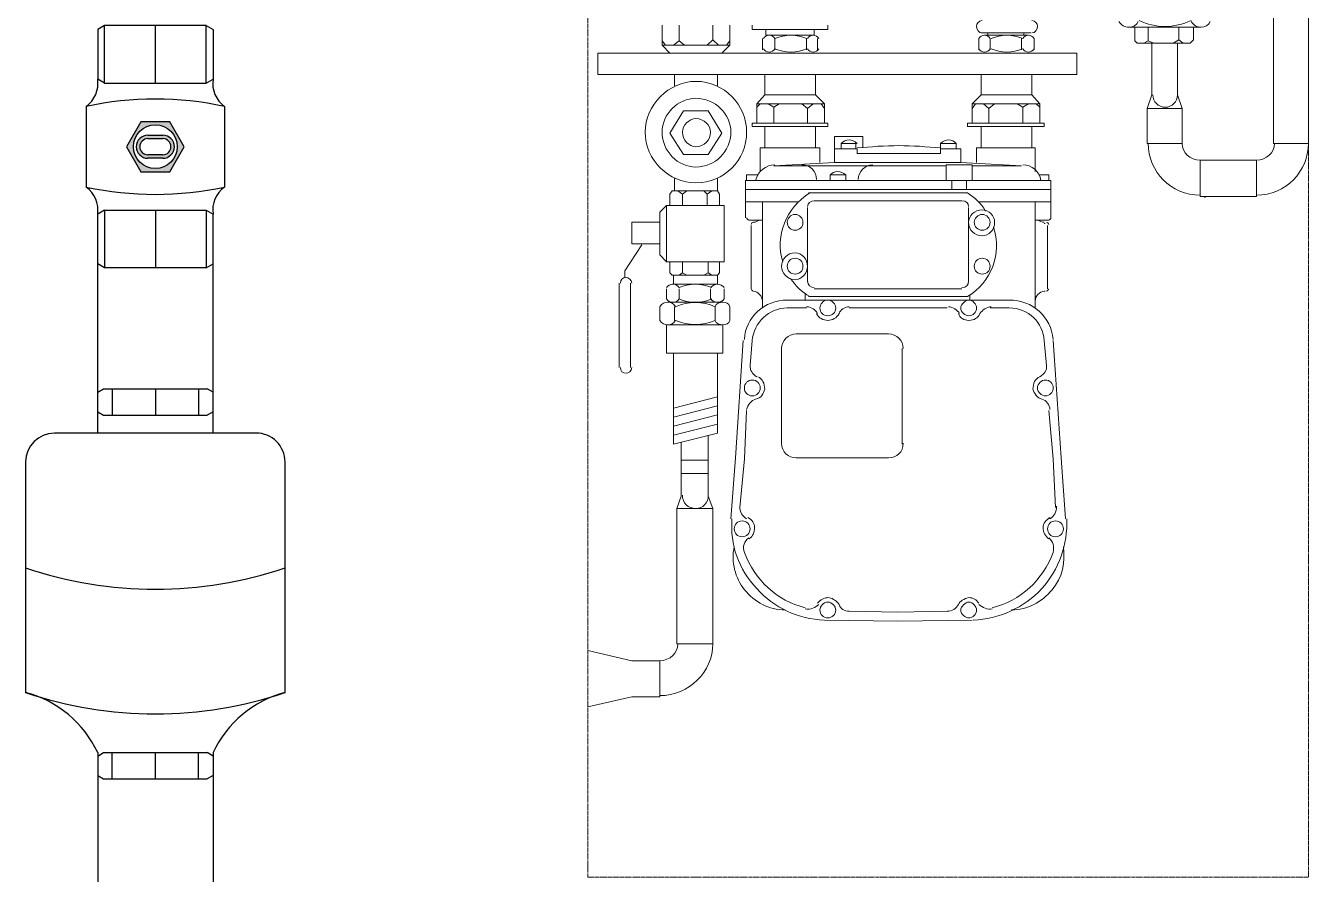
# Model space of a CAD drawing. Header units: millimetres. Extents: x -9013 to 516, y -36629 to 6082.
# Drawn here: x -4092.8 to -3647.8, y -36193.4 to -35897.9 of the extents above; entities that cross this region are included whole.
import ezdxf

# ---------------------------------------------------------------- set-up
doc = ezdxf.new("R2010")
doc.units = ezdxf.units.MM
doc.header["$LTSCALE"] = 0.05
doc.linetypes.add('CENTER', pattern=[50.8, 31.75, -6.35, 6.35, -6.35])
doc.linetypes.add('CENTER2', pattern=[28.575, 19.05, -3.175, 3.175, -3.175])
doc.layers.get('0').update_dxf_attribs({"lineweight": 18})
for name, color, linetype in [('1', 7, 'Continuous'), ('HVAL___2CO', 7, 'Continuous'), ('HWAT__3CO', 1, 'Continuous')]:
    doc.layers.add(name, color=color, linetype=linetype)
doc.layers.add('G-Anno-Std-Cntr', color=1, linetype='CENTER2', lineweight=18)

# ---------------------------------------------------------------- blocks, each defined once
blk = doc.blocks.new('gas meter 1')
at = {"layer": '1', "color": 42, "lineweight": 9}
for points in [[(-6242.32, 3115), (-6242.32, 3001.6)], [(-6230.2, 3115), (-6230.2, 3001.6)], [(-6284.55, 3018.42), (-6286.11, 3013.72), (-6273.99, 3013.72), (-6275.56, 3018.42)], [(-6286.11, 3013.72), (-6286.11, 3001.6)], [(-6273.99, 3013.72), (-6273.99, 3001.6)], [(-6267.74, 2995.74), (-6248.19, 2995.74)], [(-6267.74, 2983.22), (-6248.19, 2983.22)], [(-6447.75, 2879.22), (-6449.31, 2874.92)], [(-6438.36, 2879.22), (-6436.8, 2874.92)], [(-6449.31, 2827.99), (-6449.31, 2874.92), (-6436.8, 2874.92)], [(-6436.8, 2827.99), (-6436.8, 2874.92)], [(-6480.2, 2825.65), (-6464.95, 2822.13)], [(-6464.95, 2822.13), (-6455.17, 2822.13)], [(-6480.2, 2806.1), (-6464.95, 2809.62)], [(-6464.95, 2809.62), (-6455.17, 2809.62)]]:
    blk.add_lwpolyline(points, dxfattribs=at)
at = {"layer": '1', "color": 0, "lineweight": 5}
for points in [[(-6454.39, 3037.18), (-6454.39, 3042.66)], [(-6448.53, 3037.18), (-6448.53, 3042.66)], [(-6436.8, 3037.58), (-6436.8, 3042.66)], [(-6430.93, 3037.18), (-6430.93, 3042.66)], [(-6423.11, 3041.09), (-6423.11, 3042.66)], [(-6396.91, 3041.09), (-6423.11, 3041.09)], [(-6418.42, 3041.09), (-6418.42, 3039.14)], [(-6401.61, 3041.09), (-6401.61, 3039.14)], [(-6396.91, 3042.66), (-6396.91, 3041.09)], [(-6326.53, 3039.92), (-6343.74, 3039.92)], [(-6328.88, 3039.92), (-6341.39, 3039.92)], [(-6341.39, 3039.92), (-6341.39, 3039.14)], [(-6328.88, 3039.92), (-6328.88, 3039.14)], [(-6267.74, 3041.88), (-6292.76, 3041.88)], [(-6268.52, 3041.88), (-6291.98, 3041.88)], [(-6270.08, 3041.88), (-6290.41, 3041.88)], [(-6290.41, 3037.18), (-6290.41, 3041.88)], [(-6286.9, 3041.88), (-6273.99, 3041.88)], [(-6285.72, 3037.18), (-6285.72, 3041.88)], [(-6275.17, 3037.58), (-6275.17, 3041.88)], [(-6270.08, 3037.58), (-6270.08, 3041.88)], [(-6453.22, 3035.62), (-6454.39, 3037.18)], [(-6454.39, 3037.18), (-6454.39, 3035.62)], [(-6453.22, 3035.62), (-6454.39, 3035.62), (-6451.66, 3032.88)], [(-6432.1, 3035.62), (-6453.22, 3035.62)], [(-6450.48, 3035.62), (-6448.53, 3037.18)], [(-6448.53, 3037.18), (-6446.57, 3035.62)], [(-6436.8, 3037.58), (-6438.75, 3035.62)], [(-6434.84, 3035.62), (-6436.8, 3037.58)], [(-6433.67, 3032.88), (-6430.93, 3035.62), (-6432.1, 3035.62)], [(-6430.93, 3035.62), (-6430.93, 3037.18), (-6432.1, 3035.62)], [(-6419.59, 3037.97), (-6419.59, 3034.06)], [(-6418.42, 3039.14), (-6401.61, 3039.14), (-6418.42, 3039.14), (-6401.61, 3039.14)], [(-6402.78, 3039.14), (-6416.86, 3039.14)], [(-6415.29, 3037.97), (-6415.29, 3034.06)], [(-6414.9, 3039.14), (-6405.52, 3039.14)], [(-6404.34, 3037.97), (-6404.34, 3034.06)], [(-6400.43, 3037.97), (-6400.43, 3034.06)], [(-6344.52, 3037.97), (-6344.52, 3034.06)], [(-6327.31, 3039.14), (-6342.56, 3039.14)], [(-6340.61, 3037.97), (-6340.61, 3034.06)], [(-6329.66, 3037.97), (-6329.66, 3034.06)], [(-6325.36, 3037.97), (-6325.36, 3034.06)], [(-6271.25, 3036.4), (-6289.63, 3036.4), (-6290.41, 3037.18)], [(-6287.29, 3036.4), (-6285.72, 3037.18)], [(-6285.72, 3037.18), (-6283.77, 3036.4)], [(-6284.55, 3018.42), (-6284.55, 3036.4)], [(-6275.17, 3037.58), (-6277.12, 3036.4)], [(-6275.56, 3018.42), (-6275.56, 3036.4)], [(-6273.6, 3036.4), (-6275.17, 3037.58)], [(-6270.08, 3037.58), (-6271.25, 3036.4)], [(-6476.68, 3032.88), (-6476.68, 3025.45), (-6310.5, 3025.45)], [(-6476.68, 3032.88), (-6310.5, 3032.88)], [(-6310.5, 3032.88), (-6310.5, 3025.45)], [(-6450.09, 3021.54), (-6450.09, 3025.45)], [(-6435.23, 3021.54), (-6435.23, 3025.45)], [(-6401.21, 3025.45), (-6418.81, 3025.45)], [(-6418.81, 3018.42), (-6418.81, 3025.45)], [(-6401.21, 3018.42), (-6401.21, 3025.45)], [(-6343.74, 3025.45), (-6326.14, 3025.45)], [(-6343.74, 3018.42), (-6343.74, 3025.45)], [(-6326.14, 3018.42), (-6326.14, 3025.45)], [(-6399.26, 3015.29), (-6420.37, 3015.29), (-6421.55, 3015.29), (-6418.81, 3018.42)], [(-6401.21, 3018.42), (-6418.81, 3018.42)], [(-6399.26, 3015.29), (-6398.09, 3015.29), (-6401.21, 3018.42)], [(-6343.74, 3018.42), (-6346.86, 3015.29), (-6345.69, 3015.29)], [(-6343.74, 3018.42), (-6326.14, 3018.42)], [(-6326.14, 3018.42), (-6323.4, 3015.29), (-6324.58, 3015.29)], [(-6446.96, 2997.69), (-6451.66, 3005.12), (-6446.96, 3012.94), (-6438.36, 3012.94), (-6433.67, 3005.12), (-6438.36, 2997.69), (-6446.96, 2997.69)], [(-6421.55, 3013.72), (-6421.55, 3015.29)], [(-6420.37, 3015.29), (-6421.55, 3014.11)], [(-6421.55, 3014.11), (-6421.55, 3008.64)], [(-6417.64, 3015.29), (-6415.68, 3014.11), (-6413.73, 3015.29)], [(-6415.68, 3014.11), (-6415.68, 3008.64)], [(-6403.95, 3013.72), (-6405.91, 3015.29)], [(-6402, 3015.29), (-6403.95, 3013.72)], [(-6403.95, 3013.72), (-6403.95, 3008.64)], [(-6398.09, 3013.72), (-6399.26, 3015.29)], [(-6398.09, 3013.72), (-6398.09, 3015.29)], [(-6398.09, 3013.72), (-6398.09, 3008.64)], [(-6346.86, 3015.29), (-6346.86, 3013.72), (-6345.69, 3015.29)], [(-6346.86, 3013.72), (-6346.86, 3008.64)], [(-6345.69, 3015.29), (-6324.58, 3015.29)], [(-6342.95, 3015.29), (-6341, 3013.72)], [(-6341, 3013.72), (-6339.04, 3015.29)], [(-6341, 3013.72), (-6341, 3008.64)], [(-6329.27, 3014.11), (-6331.22, 3015.29)], [(-6327.31, 3015.29), (-6329.27, 3014.11)], [(-6329.27, 3014.11), (-6329.27, 3008.64)], [(-6324.58, 3015.29), (-6323.4, 3014.11)], [(-6323.4, 3013.72), (-6323.4, 3015.29)], [(-6323.4, 3014.11), (-6323.4, 3008.64)], [(-6423.11, 3008.64), (-6396.91, 3008.64)], [(-6423.11, 3007.47), (-6423.11, 3008.64)], [(-6398.09, 3008.64), (-6421.55, 3008.64)], [(-6396.91, 3008.64), (-6396.91, 3007.47)], [(-6321.84, 3008.64), (-6348.43, 3008.64)], [(-6348.43, 3008.64), (-6348.43, 3007.47)], [(-6346.86, 3008.64), (-6323.4, 3008.64)], [(-6321.84, 3007.47), (-6321.84, 3008.64)], [(-6396.91, 3007.47), (-6423.11, 3007.47)], [(-6418.81, 3000.04), (-6418.81, 3007.47)], [(-6401.21, 3000.04), (-6401.21, 3007.47)], [(-6394.57, 3003.95), (-6384.79, 3003.95), (-6384.79, 3000.04)], [(-6394.57, 3003.95), (-6394.57, 2996.52)], [(-6348.43, 3007.47), (-6321.84, 3007.47)], [(-6343.74, 3000.04), (-6343.74, 3007.47)], [(-6326.14, 3000.04), (-6326.14, 3007.47)], [(-6420.37, 2991.83), (-6420.37, 3000.04)], [(-6399.65, 3000.04), (-6420.37, 3000.04)], [(-6399.65, 2994.96), (-6399.65, 3000.04)], [(-6357.81, 2999.65), (-6357.81, 2998.08), (-6386.75, 2998.08), (-6386.75, 2999.65), (-6394.57, 2999.65)], [(-6392.22, 3001.6), (-6392.22, 2999.65)], [(-6387.14, 3001.6), (-6389.88, 3001.6), (-6392.22, 3001.6)], [(-6387.14, 2999.65), (-6387.14, 3001.6)], [(-6386.75, 2999.65), (-6386.75, 2998.08)], [(-6357.81, 3001.6), (-6357.81, 2999.65)], [(-6352.34, 3001.6), (-6355.08, 3001.6), (-6357.81, 3001.6)], [(-6357.81, 2999.65), (-6350.77, 2999.65), (-6350.77, 2996.52)], [(-6352.34, 2999.65), (-6352.34, 3001.6)], [(-6345.3, 2994.96), (-6345.3, 3000.04), (-6324.97, 3000.04)], [(-6324.97, 2991.83), (-6324.97, 3000.04)], [(-6286.11, 3001.6), (-6273.99, 3001.6)], [(-6242.32, 3001.6), (-6230.2, 3001.6)], [(-6415.68, 2993.78), (-6394.57, 2994.96), (-6350.77, 2994.96), (-6329.66, 2993.78)], [(-6394.57, 2996.52), (-6394.57, 2994.96)], [(-6386.75, 2998.08), (-6357.81, 2998.08)], [(-6350.77, 2994.96), (-6350.77, 2996.52)], [(-6267.74, 2995.74), (-6267.74, 2983.22)], [(-6248.19, 2983.22), (-6248.19, 2995.74)], [(-6421.94, 2990.65), (-6425.07, 2990.65)], [(-6425.07, 2990.65), (-6425.07, 2988.7)], [(-6421.16, 2990.65), (-6421.94, 2990.65)], [(-6405.91, 2993.78), (-6415.68, 2993.78)], [(-6405.91, 2993.78), (-6355.86, 2993.78)], [(-6396.13, 2990.65), (-6396.13, 2988.7)], [(-6390.66, 2990.65), (-6393.79, 2990.65), (-6396.13, 2990.65)], [(-6390.66, 2988.7), (-6390.66, 2990.65)], [(-6381.27, 2993.78), (-6363.68, 2993.78)], [(-6346.86, 2988.7), (-6346.86, 2994.17), (-6355.86, 2994.17), (-6355.86, 2988.7)], [(-6346.86, 2993.78), (-6339.04, 2993.78), (-6329.66, 2993.78)], [(-6322.62, 2990.65), (-6323.4, 2990.65)], [(-6320.28, 2990.65), (-6322.62, 2990.65)], [(-6320.28, 2988.7), (-6320.28, 2990.65)], [(-6450.09, 2985.18), (-6450.09, 2989.48)], [(-6435.23, 2985.18), (-6435.23, 2989.48)], [(-6319.49, 2988.7), (-6425.46, 2988.7)], [(-6425.46, 2975.8), (-6425.46, 2988.7)], [(-6424.68, 2988.7), (-6419.59, 2988.7)], [(-6353.9, 2988.7), (-6353.9, 2985.57)], [(-6353.9, 2988.7), (-6348.82, 2988.7)], [(-6348.82, 2988.7), (-6348.82, 2985.57)], [(-6319.49, 2988.7), (-6319.49, 2975.8)], [(-6450.87, 2985.18), (-6451.66, 2984.01)], [(-6451.66, 2984.01), (-6451.66, 2980.1)], [(-6435.23, 2985.18), (-6450.87, 2985.18)], [(-6448.92, 2985.18), (-6447.35, 2984.01), (-6445.79, 2985.18)], [(-6447.35, 2984.01), (-6447.35, 2980.1)], [(-6437.19, 2985.18), (-6438.75, 2984.01), (-6439.92, 2985.18)], [(-6438.75, 2984.01), (-6438.75, 2980.1)], [(-6434.45, 2980.1), (-6434.45, 2984.01), (-6435.23, 2985.18)], [(-6319.49, 2985.57), (-6425.46, 2985.57)], [(-6348.43, 2984.4), (-6403.56, 2984.4)], [(-6350.38, 2981.66), (-6401.61, 2981.66)], [(-6266.17, 2982.83), (-6265.78, 2983.22)], [(-6452.83, 2980.1), (-6455.17, 2977.75)], [(-6455.17, 2962.89), (-6455.17, 2977.75)], [(-6452.83, 2960.55), (-6452.83, 2980.1)], [(-6452.83, 2980.1), (-6432.89, 2980.1)], [(-6434.45, 2980.1), (-6451.66, 2980.1)], [(-6432.89, 2980.1), (-6432.89, 2960.55)], [(-6407.47, 2981.27), (-6425.46, 2981.27)], [(-6419.59, 2981.27), (-6419.59, 2944.51)], [(-6403.95, 2979.31), (-6403.95, 2953.51)], [(-6348.04, 2953.51), (-6348.04, 2979.31)], [(-6319.49, 2981.27), (-6344.52, 2981.27)], [(-6324.97, 2981.27), (-6324.97, 2944.51)], [(-6464.95, 2966.8), (-6464.95, 2974.23)], [(-6455.17, 2974.23), (-6464.95, 2974.23)], [(-6455.17, 2974.23), (-6455.17, 2966.8)], [(-6419.59, 2975.01), (-6424.28, 2975.01)], [(-6423.5, 2973.06), (-6423.5, 2951.16)], [(-6320.28, 2975.01), (-6324.97, 2975.01)], [(-6321.84, 2973.84), (-6321.45, 2973.84)], [(-6320.67, 2973.06), (-6320.67, 2951.16)], [(-6461.43, 2966.41), (-6467.3, 2957.42)], [(-6455.17, 2966.8), (-6464.95, 2966.8)], [(-6452.83, 2960.55), (-6455.17, 2962.89)], [(-6432.89, 2960.55), (-6452.83, 2960.55)], [(-6450.87, 2955.85), (-6451.66, 2956.64), (-6451.66, 2960.55)], [(-6448.53, 2955.85), (-6447.35, 2956.64), (-6447.35, 2960.55)], [(-6437.19, 2955.85), (-6438.36, 2956.64), (-6438.36, 2960.55)], [(-6434.45, 2956.64), (-6434.45, 2960.55)], [(-6467.3, 2955.07), (-6467.3, 2957.42)], [(-6435.23, 2955.85), (-6450.87, 2955.85)], [(-6450.48, 2952.73), (-6450.48, 2955.85)], [(-6447.35, 2956.64), (-6445.79, 2955.85)], [(-6438.36, 2956.64), (-6439.92, 2955.85)], [(-6434.45, 2956.64), (-6435.23, 2955.85)], [(-6435.23, 2952.73), (-6435.23, 2955.85)], [(-6469.25, 2923.79), (-6469.25, 2953.12)], [(-6465.34, 2923.79), (-6465.34, 2953.12)], [(-6452.83, 2947.64), (-6452.83, 2951.16)], [(-6435.23, 2952.73), (-6450.87, 2952.73)], [(-6435.62, 2952.73), (-6450.09, 2952.73)], [(-6448.53, 2947.64), (-6448.53, 2951.16)], [(-6446.96, 2952.73), (-6439.14, 2952.73)], [(-6437.58, 2947.64), (-6437.58, 2951.16)], [(-6432.89, 2947.64), (-6432.89, 2951.16)], [(-6401.61, 2951.16), (-6350.38, 2951.16)], [(-6321.45, 2950.38), (-6321.84, 2950.38)], [(-6433.28, 2946.47), (-6452.44, 2946.47)], [(-6434.06, 2946.47), (-6452.05, 2946.47)], [(-6435.62, 2946.47), (-6450.09, 2946.47)], [(-6448.14, 2946.47), (-6438.36, 2946.47)], [(-6333.96, 2947.25), (-6410.99, 2947.25)], [(-6404.73, 2947.25), (-6404.73, 2948.43), (-6404.73, 2949.21)], [(-6403.56, 2948.43), (-6348.43, 2948.43)], [(-6347.65, 2947.25), (-6347.65, 2948.43), (-6347.65, 2949.21)], [(-6455.17, 2940.21), (-6455.17, 2944.91)], [(-6450.09, 2940.21), (-6450.09, 2944.91)], [(-6436.01, 2940.21), (-6436.01, 2944.91)], [(-6430.93, 2940.21), (-6430.93, 2944.91)], [(-6404.34, 2944.51), (-6410.99, 2944.51)], [(-6355.47, 2944.51), (-6389.48, 2944.51)], [(-6333.96, 2944.51), (-6340.61, 2944.51)], [(-6452.83, 2928.87), (-6452.83, 2938.65)], [(-6452.83, 2938.65), (-6433.28, 2938.65)], [(-6434.06, 2938.65), (-6452.05, 2938.65)], [(-6433.28, 2938.65), (-6433.28, 2928.87)], [(-6426.24, 2933.18), (-6428.98, 2892.51), (-6430.54, 2871.4)], [(-6423.11, 2933.18), (-6423.89, 2924.57)], [(-6375.8, 2935.52), (-6407.86, 2935.52)], [(-6321.06, 2924.57), (-6321.84, 2933.18)], [(-6315.97, 2892.51), (-6318.71, 2933.18)], [(-6433.28, 2928.87), (-6452.83, 2928.87)], [(-6450.48, 2897.2), (-6450.48, 2928.87)], [(-6435.23, 2901.11), (-6435.23, 2928.87)], [(-6412.95, 2930.44), (-6412.95, 2897.2)], [(-6371.11, 2897.2), (-6371.11, 2930.44)], [(-6435.23, 2913.63), (-6450.48, 2909.72)], [(-6435.23, 2910.5), (-6450.48, 2906.59)], [(-6435.23, 2907.37), (-6450.48, 2903.46)], [(-6425.07, 2908.93), (-6425.85, 2892.12), (-6427.41, 2875.31)], [(-6317.93, 2875.31), (-6318.71, 2892.12), (-6320.28, 2908.93)], [(-6435.23, 2904.24), (-6450.48, 2900.33)], [(-6435.23, 2901.11), (-6450.48, 2897.2)], [(-6447.75, 2879.22), (-6447.75, 2897.98)], [(-6438.36, 2879.22), (-6438.36, 2900.33)], [(-6407.86, 2892.51), (-6375.8, 2892.51)], [(-6314.41, 2871.4), (-6315.97, 2892.51)], [(-6447.75, 2891.73), (-6438.36, 2891.73)], [(-6447.75, 2887.04), (-6438.36, 2887.04)], [(-6389.48, 2839.33), (-6372.67, 2838.94)], [(-6372.67, 2838.94), (-6355.47, 2839.33)], [(-6398.09, 2836.21), (-6372.67, 2835.81), (-6346.86, 2836.21)], [(-6449.31, 2827.99), (-6436.8, 2827.99)], [(-6455.17, 2822.13), (-6455.17, 2809.62)]]:
    blk.add_lwpolyline(points, dxfattribs=at)
for points, knots in [([(-6343.35, 3044.22), (-6344.52, 3044.22), (-6345.3, 3043.05), (-6345.3, 3042.27), (-6345.3, 3041.09), (-6344.52, 3039.92), (-6343.35, 3039.92)], [0, 0, 0, 0, 1, 1, 1, 2, 2, 2, 2]), ([(-6326.14, 3039.92), (-6324.97, 3039.92), (-6324.19, 3041.09), (-6324.19, 3042.27), (-6324.19, 3043.05), (-6324.97, 3044.22), (-6326.14, 3044.22)], [0, 0, 0, 0, 1, 1, 1, 2, 2, 2, 2]), ([(-6295.89, 3043.83), (-6295.11, 3042.66), (-6293.93, 3041.88), (-6292.37, 3041.88), (-6291.2, 3041.88), (-6289.63, 3042.66), (-6289.24, 3043.83)], [0, 0, 0, 0, 1, 1, 1, 2, 2, 2, 2]), ([(-6270.86, 3043.83), (-6270.08, 3042.66), (-6268.91, 3041.88), (-6267.34, 3041.88), (-6266.17, 3041.88), (-6264.61, 3042.66), (-6264.22, 3043.83)], [0, 0, 0, 0, 1, 1, 1, 2, 2, 2, 2]), ([(-6415.29, 3037.97), (-6415.68, 3038.75), (-6416.46, 3039.14), (-6417.25, 3039.14), (-6418.03, 3039.14), (-6418.81, 3038.75), (-6419.2, 3037.97)], [0, 0, 0, 0, 1, 1, 1, 2, 2, 2, 2]), ([(-6400.04, 3037.97), (-6400.43, 3038.75), (-6401.21, 3039.14), (-6402, 3039.14), (-6402.78, 3039.14), (-6403.56, 3038.75), (-6403.95, 3037.97)], [0, 0, 0, 0, 1, 1, 1, 2, 2, 2, 2]), ([(-6340.61, 3037.97), (-6341, 3038.75), (-6341.78, 3039.14), (-6342.56, 3039.14), (-6343.35, 3039.14), (-6344.13, 3038.75), (-6344.52, 3037.97)], [0, 0, 0, 0, 1, 1, 1, 2, 2, 2, 2]), ([(-6325.36, 3037.97), (-6325.75, 3038.75), (-6326.53, 3039.14), (-6327.31, 3039.14), (-6328.1, 3039.14), (-6328.88, 3038.75), (-6329.27, 3037.97)], [0, 0, 0, 0, 1, 1, 1, 2, 2, 2, 2]), ([(-6419.2, 3034.45), (-6418.81, 3033.67), (-6418.03, 3033.27), (-6417.25, 3033.27), (-6416.46, 3033.27), (-6415.68, 3033.67), (-6415.29, 3034.45)], [0, 0, 0, 0, 1, 1, 1, 2, 2, 2, 2]), ([(-6403.95, 3034.45), (-6403.56, 3033.67), (-6402.78, 3033.27), (-6402, 3033.27), (-6401.21, 3033.27), (-6400.43, 3033.67), (-6400.04, 3034.45)], [0, 0, 0, 0, 1, 1, 1, 2, 2, 2, 2]), ([(-6344.52, 3034.45), (-6344.13, 3033.67), (-6343.35, 3033.27), (-6342.56, 3033.27), (-6341.78, 3033.27), (-6341, 3033.67), (-6340.61, 3034.45)], [0, 0, 0, 0, 1, 1, 1, 2, 2, 2, 2]), ([(-6329.27, 3034.45), (-6328.88, 3033.67), (-6328.1, 3033.27), (-6327.31, 3033.27), (-6326.53, 3033.27), (-6325.75, 3033.67), (-6325.36, 3034.45)], [0, 0, 0, 0, 1, 1, 1, 2, 2, 2, 2]), ([(-6442.66, 3023.11), (-6452.05, 3023.11), (-6460.26, 3014.9), (-6460.26, 3005.51), (-6460.26, 2995.74), (-6452.05, 2987.92), (-6442.66, 2987.92), (-6432.89, 2987.92), (-6425.07, 2995.74), (-6425.07, 3005.51), (-6425.07, 3014.9), (-6432.89, 3023.11), (-6442.66, 3023.11)], [0, 0, 0, 0, 1, 1, 1, 2, 2, 2, 3, 3, 3, 4, 4, 4, 4]), ([(-6442.66, 3017.24), (-6448.92, 3017.24), (-6454.39, 3011.77), (-6454.39, 3005.51), (-6454.39, 2998.87), (-6448.92, 2993.39), (-6442.66, 2993.39), (-6436.01, 2993.39), (-6430.54, 2998.87), (-6430.54, 3005.51), (-6430.54, 3011.77), (-6436.01, 3017.24), (-6442.66, 3017.24)], [0, 0, 0, 0, 1, 1, 1, 2, 2, 2, 3, 3, 3, 4, 4, 4, 4]), ([(-6284.16, 3018.42), (-6284.16, 3016.07), (-6282.2, 3014.11), (-6279.86, 3014.11), (-6277.51, 3014.11), (-6275.56, 3016.07), (-6275.56, 3018.42)], [0, 0, 0, 0, 1, 1, 1, 2, 2, 2, 2]), ([(-6442.66, 3010.2), (-6445.01, 3010.2), (-6447.35, 3007.86), (-6447.35, 3005.51), (-6447.35, 3002.78), (-6445.01, 3000.43), (-6442.66, 3000.43), (-6439.92, 3000.43), (-6437.58, 3002.78), (-6437.58, 3005.51), (-6437.58, 3007.86), (-6439.92, 3010.2), (-6442.66, 3010.2)], [0, 0, 0, 0, 1, 1, 1, 2, 2, 2, 3, 3, 3, 4, 4, 4, 4]), ([(-6343.35, 2978.53), (-6346.08, 2978.53), (-6348.04, 2976.58), (-6348.04, 2974.23), (-6348.04, 2971.49), (-6346.08, 2969.54), (-6343.35, 2969.54), (-6341, 2969.54), (-6339.04, 2971.49), (-6339.04, 2974.23), (-6339.04, 2976.58), (-6341, 2978.53), (-6343.35, 2978.53)], [0, 0, 0, 0, 1, 1, 1, 2, 2, 2, 3, 3, 3, 4, 4, 4, 4]), ([(-6408.25, 2976.97), (-6409.82, 2976.97), (-6410.99, 2975.4), (-6410.99, 2974.23), (-6410.99, 2972.67), (-6409.82, 2971.49), (-6408.25, 2971.49), (-6406.69, 2971.49), (-6405.52, 2972.67), (-6405.52, 2974.23), (-6405.52, 2975.4), (-6406.69, 2976.97), (-6408.25, 2976.97)], [0, 0, 0, 0, 1, 1, 1, 2, 2, 2, 3, 3, 3, 4, 4, 4, 4]), ([(-6408.25, 2976.97), (-6409.82, 2976.97), (-6410.99, 2975.4), (-6410.99, 2974.23), (-6410.99, 2972.67), (-6409.82, 2971.49), (-6408.25, 2971.49), (-6406.69, 2971.49), (-6405.52, 2972.67), (-6405.52, 2974.23), (-6405.52, 2975.4), (-6406.69, 2976.97), (-6408.25, 2976.97)], [0, 0, 0, 0, 1, 1, 1, 2, 2, 2, 3, 3, 3, 4, 4, 4, 4]), ([(-6408.25, 2976.97), (-6409.82, 2976.97), (-6410.99, 2975.4), (-6410.99, 2974.23), (-6410.99, 2972.67), (-6409.82, 2971.49), (-6408.25, 2971.49), (-6406.69, 2971.49), (-6405.52, 2972.67), (-6405.52, 2974.23), (-6405.52, 2975.4), (-6406.69, 2976.97), (-6408.25, 2976.97)], [0, 0, 0, 0, 1, 1, 1, 2, 2, 2, 3, 3, 3, 4, 4, 4, 4]), ([(-6343.35, 2976.97), (-6344.91, 2976.97), (-6346.08, 2975.4), (-6346.08, 2974.23), (-6346.08, 2972.67), (-6344.91, 2971.49), (-6343.35, 2971.49), (-6341.78, 2971.49), (-6340.61, 2972.67), (-6340.61, 2974.23), (-6340.61, 2975.4), (-6341.78, 2976.97), (-6343.35, 2976.97)], [0, 0, 0, 0, 1, 1, 1, 2, 2, 2, 3, 3, 3, 4, 4, 4, 4]), ([(-6343.35, 2976.97), (-6344.91, 2976.97), (-6346.08, 2975.4), (-6346.08, 2974.23), (-6346.08, 2972.67), (-6344.91, 2971.49), (-6343.35, 2971.49), (-6341.78, 2971.49), (-6340.61, 2972.67), (-6340.61, 2974.23), (-6340.61, 2975.4), (-6341.78, 2976.97), (-6343.35, 2976.97)], [0, 0, 0, 0, 1, 1, 1, 2, 2, 2, 3, 3, 3, 4, 4, 4, 4]), ([(-6408.25, 2963.67), (-6410.99, 2963.67), (-6412.95, 2961.33), (-6412.95, 2958.98), (-6412.95, 2956.64), (-6410.99, 2954.29), (-6408.25, 2954.29), (-6405.91, 2954.29), (-6403.95, 2956.64), (-6403.95, 2958.98), (-6403.95, 2961.33), (-6405.91, 2963.67), (-6408.25, 2963.67)], [0, 0, 0, 0, 1, 1, 1, 2, 2, 2, 3, 3, 3, 4, 4, 4, 4]), ([(-6408.25, 2961.72), (-6409.82, 2961.72), (-6410.99, 2960.55), (-6410.99, 2958.98), (-6410.99, 2957.42), (-6409.82, 2956.25), (-6408.25, 2956.25), (-6406.69, 2956.25), (-6405.52, 2957.42), (-6405.52, 2958.98), (-6405.52, 2960.55), (-6406.69, 2961.72), (-6408.25, 2961.72)], [0, 0, 0, 0, 1, 1, 1, 2, 2, 2, 3, 3, 3, 4, 4, 4, 4]), ([(-6408.25, 2961.72), (-6409.82, 2961.72), (-6410.99, 2960.55), (-6410.99, 2958.98), (-6410.99, 2957.42), (-6409.82, 2956.25), (-6408.25, 2956.25), (-6406.69, 2956.25), (-6405.52, 2957.42), (-6405.52, 2958.98), (-6405.52, 2960.55), (-6406.69, 2961.72), (-6408.25, 2961.72)], [0, 0, 0, 0, 1, 1, 1, 2, 2, 2, 3, 3, 3, 4, 4, 4, 4]), ([(-6343.35, 2961.72), (-6344.91, 2961.72), (-6346.08, 2960.55), (-6346.08, 2958.98), (-6346.08, 2957.42), (-6344.91, 2956.25), (-6343.35, 2956.25), (-6341.78, 2956.25), (-6340.61, 2957.42), (-6340.61, 2958.98), (-6340.61, 2960.55), (-6341.78, 2961.72), (-6343.35, 2961.72)], [0, 0, 0, 0, 1, 1, 1, 2, 2, 2, 3, 3, 3, 4, 4, 4, 4]), ([(-6343.35, 2961.72), (-6344.91, 2961.72), (-6346.08, 2960.55), (-6346.08, 2958.98), (-6346.08, 2957.42), (-6344.91, 2956.25), (-6343.35, 2956.25), (-6341.78, 2956.25), (-6340.61, 2957.42), (-6340.61, 2958.98), (-6340.61, 2960.55), (-6341.78, 2961.72), (-6343.35, 2961.72)], [0, 0, 0, 0, 1, 1, 1, 2, 2, 2, 3, 3, 3, 4, 4, 4, 4]), ([(-6343.35, 2961.72), (-6344.91, 2961.72), (-6346.08, 2960.55), (-6346.08, 2958.98), (-6346.08, 2957.42), (-6344.91, 2956.25), (-6343.35, 2956.25), (-6341.78, 2956.25), (-6340.61, 2957.42), (-6340.61, 2958.98), (-6340.61, 2960.55), (-6341.78, 2961.72), (-6343.35, 2961.72)], [0, 0, 0, 0, 1, 1, 1, 2, 2, 2, 3, 3, 3, 4, 4, 4, 4]), ([(-6464.95, 2953.12), (-6464.95, 2954.29), (-6466.12, 2955.07), (-6466.9, 2955.07), (-6468.08, 2955.07), (-6468.86, 2954.29), (-6468.86, 2953.12)], [0, 0, 0, 0, 1, 1, 1, 2, 2, 2, 2]), ([(-6448.53, 2951.55), (-6448.92, 2952.34), (-6449.7, 2952.73), (-6450.48, 2952.73), (-6451.66, 2952.73), (-6452.44, 2952.34), (-6452.83, 2951.55)], [0, 0, 0, 0, 1, 1, 1, 2, 2, 2, 2]), ([(-6432.89, 2951.55), (-6433.28, 2952.34), (-6434.45, 2952.73), (-6435.23, 2952.73), (-6436.01, 2952.73), (-6436.8, 2952.34), (-6437.58, 2951.55)], [0, 0, 0, 0, 1, 1, 1, 2, 2, 2, 2]), ([(-6449.7, 2944.91), (-6450.48, 2946.08), (-6451.26, 2946.47), (-6452.44, 2946.47), (-6453.61, 2946.47), (-6454.39, 2946.08), (-6455.17, 2944.91)], [0, 0, 0, 0, 1, 1, 1, 2, 2, 2, 2]), ([(-6452.83, 2947.64), (-6452.44, 2946.86), (-6451.66, 2946.47), (-6450.48, 2946.47), (-6449.7, 2946.47), (-6448.92, 2946.86), (-6448.53, 2947.64)], [0, 0, 0, 0, 1, 1, 1, 2, 2, 2, 2]), ([(-6437.58, 2947.64), (-6436.8, 2946.86), (-6436.01, 2946.47), (-6435.23, 2946.47), (-6434.45, 2946.47), (-6433.28, 2946.86), (-6432.89, 2947.64)], [0, 0, 0, 0, 1, 1, 1, 2, 2, 2, 2]), ([(-6430.93, 2944.91), (-6431.32, 2946.08), (-6432.1, 2946.47), (-6433.28, 2946.47), (-6434.45, 2946.47), (-6435.62, 2946.08), (-6436.01, 2944.91)], [0, 0, 0, 0, 1, 1, 1, 2, 2, 2, 2]), ([(-6396.91, 2947.25), (-6398.48, 2947.25), (-6399.65, 2945.69), (-6399.65, 2944.51), (-6399.65, 2942.95), (-6398.48, 2941.78), (-6396.91, 2941.78), (-6395.35, 2941.78), (-6394.18, 2942.95), (-6394.18, 2944.51), (-6394.18, 2945.69), (-6395.35, 2947.25), (-6396.91, 2947.25)], [0, 0, 0, 0, 1, 1, 1, 2, 2, 2, 3, 3, 3, 4, 4, 4, 4]), ([(-6348.04, 2947.25), (-6349.21, 2947.25), (-6350.77, 2945.69), (-6350.77, 2944.51), (-6350.77, 2942.95), (-6349.21, 2941.78), (-6348.04, 2941.78), (-6346.47, 2941.78), (-6345.3, 2942.95), (-6345.3, 2944.51), (-6345.3, 2945.69), (-6346.47, 2947.25), (-6348.04, 2947.25)], [0, 0, 0, 0, 1, 1, 1, 2, 2, 2, 3, 3, 3, 4, 4, 4, 4]), ([(-6400.82, 2942.56), (-6400.04, 2941), (-6398.48, 2940.21), (-6396.91, 2940.21), (-6395.35, 2940.21), (-6393.79, 2941), (-6393, 2942.56)], [0, 0, 0, 0, 1, 1, 1, 2, 2, 2, 2]), ([(-6351.56, 2942.56), (-6351.17, 2941), (-6349.6, 2940.21), (-6348.04, 2940.21), (-6346.08, 2940.21), (-6344.91, 2941), (-6344.13, 2942.56)], [0, 0, 0, 0, 1, 1, 1, 2, 2, 2, 2]), ([(-6455.17, 2940.21), (-6454.39, 2939.04), (-6453.61, 2938.65), (-6452.44, 2938.65), (-6451.26, 2938.65), (-6450.48, 2939.04), (-6449.7, 2940.21)], [0, 0, 0, 0, 1, 1, 1, 2, 2, 2, 2]), ([(-6436.01, 2940.21), (-6435.62, 2939.04), (-6434.45, 2938.65), (-6433.28, 2938.65), (-6432.1, 2938.65), (-6431.32, 2939.04), (-6430.93, 2940.21)], [0, 0, 0, 0, 1, 1, 1, 2, 2, 2, 2]), ([(-6468.86, 2923.79), (-6468.86, 2922.62), (-6468.08, 2921.84), (-6466.9, 2921.84), (-6466.12, 2921.84), (-6464.95, 2922.62), (-6464.95, 2923.79)], [0, 0, 0, 0, 1, 1, 1, 2, 2, 2, 2]), ([(-6423.11, 2919.49), (-6424.68, 2919.49), (-6425.85, 2918.32), (-6425.85, 2916.75), (-6425.85, 2915.19), (-6424.68, 2914.02), (-6423.11, 2914.02), (-6421.55, 2914.02), (-6420.37, 2915.19), (-6420.37, 2916.75), (-6420.37, 2918.32), (-6421.55, 2919.49), (-6423.11, 2919.49)], [0, 0, 0, 0, 1, 1, 1, 2, 2, 2, 3, 3, 3, 4, 4, 4, 4]), ([(-6421.94, 2912.84), (-6419.98, 2913.23), (-6419.2, 2914.8), (-6418.81, 2916.36), (-6418.81, 2918.32), (-6419.59, 2919.88), (-6421.16, 2920.66)], [0, 0, 0, 0, 1, 1, 1, 2, 2, 2, 2]), ([(-6323.4, 2920.66), (-6324.97, 2919.88), (-6325.75, 2918.32), (-6325.75, 2916.36), (-6325.36, 2914.8), (-6324.19, 2913.23), (-6322.62, 2912.84)], [0, 0, 0, 0, 1, 1, 1, 2, 2, 2, 2]), ([(-6321.45, 2919.49), (-6322.62, 2919.49), (-6324.19, 2918.32), (-6324.19, 2916.75), (-6324.19, 2915.19), (-6322.62, 2914.02), (-6321.45, 2914.02), (-6319.88, 2914.02), (-6318.71, 2915.19), (-6318.71, 2916.75), (-6318.71, 2918.32), (-6319.88, 2919.49), (-6321.45, 2919.49)], [0, 0, 0, 0, 1, 1, 1, 2, 2, 2, 3, 3, 3, 4, 4, 4, 4]), ([(-6447.35, 2879.61), (-6447.35, 2876.87), (-6445.4, 2874.92), (-6442.66, 2874.92), (-6440.32, 2874.92), (-6438.36, 2876.87), (-6438.36, 2879.61)], [0, 0, 0, 0, 1, 1, 1, 2, 2, 2, 2]), ([(-6430.15, 2871.4), (-6430.93, 2862.4), (-6427.8, 2853.8), (-6421.55, 2847.15), (-6415.68, 2840.51), (-6407.08, 2836.6), (-6398.09, 2836.21)], [0, 0, 0, 0, 1, 1, 1, 2, 2, 2, 2]), ([(-6426.63, 2870.61), (-6428.19, 2870.61), (-6429.37, 2869.44), (-6429.37, 2867.88), (-6429.37, 2866.31), (-6428.19, 2865.14), (-6426.63, 2865.14), (-6425.07, 2865.14), (-6423.89, 2866.31), (-6423.89, 2867.88), (-6423.89, 2869.44), (-6425.07, 2870.61), (-6426.63, 2870.61)], [0, 0, 0, 0, 1, 1, 1, 2, 2, 2, 3, 3, 3, 4, 4, 4, 4]), ([(-6424.28, 2864.36), (-6422.72, 2865.53), (-6422.33, 2866.7), (-6422.33, 2868.27), (-6422.33, 2869.83), (-6423.11, 2871.01), (-6424.68, 2871.79)], [0, 0, 0, 0, 1, 1, 1, 2, 2, 2, 2]), ([(-6346.47, 2836.21), (-6337.48, 2836.6), (-6328.88, 2840.51), (-6322.62, 2847.15), (-6316.76, 2853.8), (-6313.63, 2862.4), (-6314.02, 2871.4)], [0, 0, 0, 0, 1, 1, 1, 2, 2, 2, 2]), ([(-6319.88, 2871.79), (-6321.06, 2871.01), (-6322.23, 2869.83), (-6322.23, 2868.27), (-6322.23, 2866.7), (-6321.45, 2865.53), (-6320.28, 2864.36)], [0, 0, 0, 0, 1, 1, 1, 2, 2, 2, 2]), ([(-6317.93, 2870.61), (-6319.49, 2870.61), (-6320.67, 2869.44), (-6320.67, 2867.88), (-6320.67, 2866.31), (-6319.49, 2865.14), (-6317.93, 2865.14), (-6316.37, 2865.14), (-6315.19, 2866.31), (-6315.19, 2867.88), (-6315.19, 2869.44), (-6316.37, 2870.61), (-6317.93, 2870.61)], [0, 0, 0, 0, 1, 1, 1, 2, 2, 2, 3, 3, 3, 4, 4, 4, 4]), ([(-6429.37, 2861.62), (-6430.54, 2856.54), (-6428.98, 2850.67), (-6425.85, 2846.76), (-6422.33, 2842.46), (-6417.25, 2839.72), (-6411.77, 2839.72)], [0, 0, 0, 0, 1, 1, 1, 2, 2, 2, 2]), ([(-6333.18, 2839.72), (-6327.71, 2839.72), (-6322.62, 2842.46), (-6319.1, 2846.76), (-6315.58, 2850.67), (-6314.41, 2856.54), (-6315.19, 2861.62)], [0, 0, 0, 0, 1, 1, 1, 2, 2, 2, 2]), ([(-6393, 2841.68), (-6393.79, 2842.85), (-6394.96, 2843.63), (-6396.52, 2844.03), (-6398.09, 2844.03), (-6399.65, 2843.24), (-6400.43, 2842.07)], [0, 0, 0, 0, 1, 1, 1, 2, 2, 2, 2]), ([(-6344.52, 2842.07), (-6345.3, 2843.24), (-6346.47, 2844.03), (-6348.04, 2844.03), (-6349.6, 2843.63), (-6351.17, 2842.85), (-6351.56, 2841.68)], [0, 0, 0, 0, 1, 1, 1, 2, 2, 2, 2]), ([(-6396.91, 2842.46), (-6398.48, 2842.46), (-6399.65, 2840.9), (-6399.65, 2839.72), (-6399.65, 2838.16), (-6398.48, 2836.99), (-6396.91, 2836.99), (-6395.35, 2836.99), (-6394.18, 2838.16), (-6394.18, 2839.72), (-6394.18, 2840.9), (-6395.35, 2842.46), (-6396.91, 2842.46)], [0, 0, 0, 0, 1, 1, 1, 2, 2, 2, 3, 3, 3, 4, 4, 4, 4]), ([(-6348.04, 2842.46), (-6349.21, 2842.46), (-6350.77, 2840.9), (-6350.77, 2839.72), (-6350.77, 2838.16), (-6349.21, 2836.99), (-6348.04, 2836.99), (-6346.47, 2836.99), (-6345.3, 2838.16), (-6345.3, 2839.72), (-6345.3, 2840.9), (-6346.47, 2842.46), (-6348.04, 2842.46)], [0, 0, 0, 0, 1, 1, 1, 2, 2, 2, 3, 3, 3, 4, 4, 4, 4])]:
    blk.add_open_spline(points, degree=3, knots=knots, dxfattribs=at)
for points in [[(-6288.85, 3044.22), (-6283.38, 3041.49), (-6276.73, 3041.49), (-6270.86, 3044.22)], [(-6404.34, 3037.97), (-6407.47, 3039.53), (-6411.77, 3039.53), (-6415.29, 3037.97)], [(-6329.27, 3037.97), (-6332.79, 3039.53), (-6336.7, 3039.53), (-6340.22, 3037.97)], [(-6415.29, 3034.45), (-6411.77, 3032.88), (-6407.47, 3032.88), (-6404.34, 3034.45)], [(-6340.22, 3034.45), (-6336.7, 3032.88), (-6332.79, 3032.88), (-6329.27, 3034.45)], [(-6389.48, 3002.78), (-6390.66, 3002.78), (-6391.44, 3002.38), (-6392.22, 3001.6)], [(-6386.75, 3001.6), (-6387.53, 3002.38), (-6388.7, 3002.78), (-6389.48, 3002.78)], [(-6372.28, 3000.82), (-6376.97, 3000.82), (-6382.06, 3000.43), (-6386.75, 3000.04)], [(-6357.81, 3000.04), (-6362.5, 3000.43), (-6367.59, 3000.82), (-6372.28, 3000.82)], [(-6355.08, 3002.78), (-6355.86, 3002.78), (-6357.03, 3002.38), (-6357.81, 3001.6)], [(-6352.34, 3001.6), (-6353.12, 3002.38), (-6353.9, 3002.78), (-6355.08, 3002.78)], [(-6415.29, 2994.17), (-6418.42, 2994.17), (-6421.16, 2991.83), (-6421.94, 2988.7)], [(-6400.82, 2989.09), (-6400.82, 2991.83), (-6402.78, 2994.17), (-6405.91, 2994.17)], [(-6393.39, 2991.83), (-6394.57, 2991.83), (-6395.35, 2991.44), (-6396.13, 2990.65)], [(-6390.66, 2990.65), (-6391.44, 2991.44), (-6392.61, 2991.83), (-6393.39, 2991.83)], [(-6381.27, 2994.17), (-6384.01, 2994.17), (-6386.36, 2991.83), (-6386.36, 2989.09)], [(-6323.01, 2988.7), (-6323.4, 2991.83), (-6326.14, 2994.17), (-6329.27, 2994.17)], [(-6403.17, 2984.4), (-6411.38, 2979.31), (-6415.29, 2969.54), (-6412.55, 2960.55)], [(-6401.61, 2981.66), (-6402.78, 2981.66), (-6403.95, 2980.88), (-6403.95, 2979.71)], [(-6348.04, 2979.71), (-6348.04, 2980.88), (-6348.82, 2981.66), (-6350.38, 2981.66)], [(-6342.17, 2978.14), (-6343.74, 2980.88), (-6346.08, 2982.83), (-6348.43, 2984.4)], [(-6425.07, 2975.8), (-6425.07, 2975.4), (-6424.68, 2975.01), (-6424.28, 2975.01)], [(-6422.72, 2974.23), (-6423.11, 2974.23), (-6423.5, 2973.84), (-6423.5, 2973.45)], [(-6422.72, 2974.23), (-6421.94, 2974.23), (-6421.16, 2974.62), (-6420.77, 2975.01)], [(-6348.43, 2948.43), (-6340.22, 2953.51), (-6336.31, 2963.28), (-6339.44, 2972.67)], [(-6323.79, 2975.01), (-6323.4, 2974.62), (-6322.62, 2974.23), (-6321.84, 2974.23)], [(-6320.28, 2973.45), (-6320.28, 2973.84), (-6320.67, 2974.23), (-6321.06, 2974.23)], [(-6320.28, 2975.01), (-6319.88, 2975.01), (-6319.49, 2975.4), (-6319.49, 2975.8)], [(-6437.19, 2951.55), (-6440.71, 2953.12), (-6445.01, 2953.12), (-6448.53, 2951.55)], [(-6423.5, 2951.16), (-6423.5, 2950.77), (-6423.11, 2950.38), (-6422.72, 2950.38)], [(-6419.59, 2946.86), (-6419.59, 2948.82), (-6421.16, 2949.99), (-6422.72, 2950.38)], [(-6409.82, 2954.68), (-6408.25, 2952.34), (-6405.91, 2949.99), (-6403.17, 2948.43)], [(-6403.95, 2953.9), (-6403.95, 2952.34), (-6402.78, 2951.55), (-6401.61, 2951.55)], [(-6350.38, 2951.55), (-6348.82, 2951.55), (-6348.04, 2952.34), (-6348.04, 2953.9)], [(-6321.84, 2950.38), (-6323.4, 2949.99), (-6324.97, 2948.82), (-6324.97, 2946.86)], [(-6321.06, 2950.38), (-6320.67, 2950.38), (-6320.28, 2950.77), (-6320.28, 2951.16)], [(-6436.01, 2944.91), (-6440.32, 2946.86), (-6445.4, 2946.86), (-6449.7, 2944.91)], [(-6448.53, 2947.64), (-6445.01, 2946.08), (-6440.71, 2946.08), (-6437.19, 2947.64)], [(-6410.99, 2947.25), (-6418.81, 2947.25), (-6425.46, 2941.39), (-6425.85, 2933.57)], [(-6318.71, 2933.57), (-6319.49, 2941.39), (-6325.75, 2947.25), (-6333.96, 2947.25)], [(-6410.99, 2944.51), (-6417.25, 2944.51), (-6422.72, 2939.43), (-6423.11, 2933.18)], [(-6400.43, 2942.56), (-6401.21, 2943.73), (-6402.39, 2944.91), (-6404.34, 2944.91)], [(-6389.48, 2944.91), (-6391.05, 2944.91), (-6392.61, 2943.73), (-6393, 2942.56)], [(-6351.17, 2942.56), (-6351.95, 2943.73), (-6353.51, 2944.91), (-6355.08, 2944.91)], [(-6340.22, 2944.91), (-6341.78, 2944.91), (-6343.35, 2943.73), (-6344.13, 2942.56)], [(-6321.84, 2933.18), (-6322.23, 2939.43), (-6327.31, 2944.51), (-6333.96, 2944.51)], [(-6449.7, 2940.21), (-6445.4, 2938.26), (-6440.32, 2938.26), (-6436.01, 2940.21)], [(-6407.86, 2935.52), (-6410.6, 2935.52), (-6412.95, 2933.18), (-6412.95, 2930.44)], [(-6370.72, 2930.44), (-6370.72, 2933.18), (-6373.06, 2935.52), (-6375.8, 2935.52)], [(-6423.89, 2924.57), (-6423.89, 2923.01), (-6423.11, 2921.45), (-6421.55, 2920.66)], [(-6323.4, 2920.66), (-6321.84, 2921.45), (-6320.67, 2923.01), (-6321.06, 2924.57)], [(-6421.94, 2912.84), (-6423.5, 2912.45), (-6424.68, 2910.89), (-6425.07, 2909.32)], [(-6319.88, 2909.32), (-6319.88, 2910.89), (-6321.06, 2912.45), (-6322.62, 2912.84)], [(-6412.95, 2897.59), (-6412.95, 2894.47), (-6410.6, 2892.51), (-6407.86, 2892.51)], [(-6375.8, 2892.51), (-6373.06, 2892.51), (-6370.72, 2894.47), (-6370.72, 2897.59)], [(-6427.41, 2875.7), (-6427.41, 2873.74), (-6426.63, 2872.18), (-6425.07, 2871.4)], [(-6319.88, 2871.4), (-6318.32, 2872.18), (-6317.54, 2873.74), (-6317.54, 2875.7)], [(-6424.28, 2864.75), (-6425.85, 2863.58), (-6426.63, 2861.62), (-6425.85, 2859.67)], [(-6318.71, 2859.67), (-6318.32, 2861.62), (-6318.71, 2863.58), (-6320.28, 2864.75)], [(-6425.85, 2859.67), (-6422.33, 2850.28), (-6414.51, 2842.85), (-6404.73, 2840.51)], [(-6339.83, 2840.51), (-6330.05, 2842.85), (-6322.23, 2850.28), (-6318.71, 2859.67)], [(-6404.73, 2840.12), (-6402.78, 2839.72), (-6401.21, 2840.51), (-6400.04, 2841.68)], [(-6393, 2841.68), (-6392.61, 2840.12), (-6391.05, 2839.33), (-6389.48, 2839.33)], [(-6355.47, 2839.33), (-6353.9, 2839.33), (-6352.34, 2840.12), (-6351.56, 2841.68)], [(-6344.52, 2841.68), (-6343.35, 2840.51), (-6341.39, 2839.72), (-6339.83, 2840.12)]]:
    blk.add_open_spline(points, degree=3, dxfattribs=at)
at = {"layer": '1', "color": 42, "lineweight": 9}
for points in [[(-6285.72, 3001.6), (-6285.72, 2991.83), (-6277.9, 2983.62), (-6267.74, 2983.62)], [(-6273.99, 3001.6), (-6273.99, 2998.47), (-6271.25, 2995.74), (-6267.74, 2995.74)], [(-6248.19, 2995.74), (-6244.67, 2995.74), (-6241.93, 2998.47), (-6241.93, 3001.6)], [(-6248.19, 2983.62), (-6238.02, 2983.62), (-6230.2, 2991.83), (-6230.2, 3001.6)], [(-6455.17, 2822.13), (-6451.66, 2822.13), (-6448.92, 2824.87), (-6448.92, 2827.99)], [(-6455.17, 2810.01), (-6445.01, 2810.01), (-6436.8, 2818.22), (-6436.8, 2827.99)]]:
    blk.add_open_spline(points, degree=3, dxfattribs=at)
at = {"layer": 'G-Anno-Std-Cntr'}
blk.add_lwpolyline([(-6480.2, 2746.98), (-6230.2, 2746.98), (-6230.2, 3196.98), (-6480.2, 3196.98)], close=True, dxfattribs=at)
blk = doc.blocks.new('h-meter')
at = {"layer": 'HVAL___2CO'}
for p, q in [((-25.38, 45), (-105.38, 45)), ((-15.38, -35), (-15.38, 35)), ((-134.19, 20), (-135.38, 17.94)), ((-135.38, 17.94), (-135.38, -17.94)), ((-126.24, 20), (-134.19, 20)), ((-127.43, 20), (-126.24, 17.94)), ((-126.24, 17.94), (-126.24, -17.94)), ((-15.38, 20), (-1.19, 20)), ((-7.95, 20), (-9.14, 17.94)), ((-9.14, 17.94), (-9.14, -17.94)), ((-1.19, 20), (0, 17.94)), ((0, 17.94), (0, -17.94)), ((-135.38, 15), (-126.24, 15)), ((0, 15), (-9.14, 15)), ((-135.38, 0), (-126.24, 0)), ((0, 0), (-9.14, 0)), ((-135.38, -15), (-126.24, -15)), ((0, -15), (-9.14, -15)), ((-134.19, -20), (-135.38, -17.94)), ((-126.24, -20), (-134.19, -20)), ((-127.43, -20), (-126.24, -17.94)), ((-15.38, -20), (-1.19, -20)), ((-7.95, -20), (-9.14, -17.94)), ((-1.19, -20), (0, -17.94)), ((-105.38, -45), (-25.38, -45))]:
    blk.add_line(p, q, dxfattribs=at)
for centre, radius, start, end in [((-142.55, 54.81), 38.44, 295.1026, 345.2121), ((28.23, 0), 140.99, 161.3868, 198.6132), ((71.48, 0), 140.99, 161.3868, 198.6132), ((-25.38, 35), 10, 0, 90), ((-142.55, -54.81), 38.44, 14.7879, 64.8974), ((-25.38, -35), 10, 270, 0)]:
    blk.add_arc(centre, radius, start, end, dxfattribs=at)
blk = doc.blocks.new('water meter v')
at = {"layer": 'HVAL___2CO'}
h = blk.add_hatch(color=256, dxfattribs=at)
h.paths.add_polyline_path([(-5839.09, 3714.36), (-5829.09, 3714.36), (-5824.09, 3705.7), (-5829.09, 3697.04), (-5839.09, 3697.04), (-5844.09, 3705.7)])
h.paths.add_polyline_path([(-5834.09, 3698.1, 1), (-5834.09, 3713.3, 1)], flags=16)
h.paths.add_polyline_path([(-5836.69, 3701.7), (-5831.49, 3701.7, 1), (-5831.49, 3709.7), (-5836.69, 3709.7, 1)], flags=0)
h.paths.add_polyline_path([(-5836.69, 3702.9), (-5831.49, 3702.9, 1), (-5831.49, 3708.5), (-5836.69, 3708.5, 1)], flags=0)
h = blk.add_hatch(color=256, dxfattribs=at)
h.paths.add_polyline_path([(-5836.69, 3701.7, -1), (-5836.69, 3709.7), (-5831.49, 3709.7, -1), (-5831.49, 3701.7)])
h.paths.add_polyline_path([(-5831.49, 3702.9, 1), (-5831.49, 3708.5), (-5836.69, 3708.5, 1), (-5836.69, 3702.9)], flags=16)
for p, q in [((-5851.69, 3747.7), (-5854.09, 3746.31)), ((-5816.49, 3747.7), (-5851.69, 3747.7)), ((-5851.69, 3727.7), (-5851.69, 3747.7)), ((-5834.09, 3727.7), (-5834.09, 3747.7)), ((-5816.49, 3747.7), (-5814.09, 3746.31)), ((-5816.49, 3727.7), (-5816.49, 3747.7)), ((-5854.09, 3746.31), (-5854.09, 3729.08)), ((-5814.09, 3746.31), (-5814.09, 3729.08)), ((-5851.69, 3727.7), (-5854.09, 3729.08)), ((-5851.69, 3727.7), (-5816.49, 3727.7)), ((-5816.49, 3727.7), (-5814.09, 3729.08)), ((-5858.09, 3719.7), (-5858.09, 3691.7)), ((-5810.09, 3719.7), (-5810.09, 3691.7)), ((-5839.09, 3714.36), (-5844.09, 3705.7)), ((-5829.09, 3714.36), (-5839.09, 3714.36)), ((-5824.09, 3705.7), (-5829.09, 3714.36)), ((-5836.69, 3709.7), (-5831.49, 3709.7)), ((-5836.69, 3708.5), (-5831.49, 3708.5)), ((-5844.09, 3705.7), (-5839.09, 3697.04)), ((-5831.49, 3702.9), (-5836.69, 3702.9)), ((-5829.09, 3697.04), (-5824.09, 3705.7)), ((-5831.49, 3701.7), (-5836.69, 3701.7)), ((-5839.09, 3697.04), (-5829.09, 3697.04)), ((-5851.69, 3683.7), (-5854.09, 3682.31)), ((-5854.09, 3665.08), (-5854.09, 3682.31)), ((-5851.69, 3683.7), (-5851.69, 3663.7)), ((-5851.69, 3683.7), (-5816.49, 3683.7)), ((-5834.09, 3683.7), (-5834.09, 3663.7)), ((-5816.49, 3683.7), (-5816.49, 3663.7)), ((-5816.49, 3683.7), (-5814.09, 3682.31)), ((-5814.09, 3665.08), (-5814.09, 3682.31)), ((-5851.69, 3663.7), (-5854.09, 3665.08)), ((-5816.49, 3663.7), (-5851.69, 3663.7)), ((-5816.49, 3663.7), (-5814.09, 3665.08))]:
    blk.add_line(p, q, dxfattribs=at)
blk.add_circle((-5834.09, 3705.7), 7.6, dxfattribs=at)
for centre, radius, start, end in [((-5863.79, 3727.67), 9.8, 305.5591, 8.2752), ((-5804.39, 3727.67), 9.8, 171.7248, 234.4409), ((-5834.09, 3606.49), 115.72, 78.0304, 101.9696), ((-5836.69, 3705.7), 4, 90, 270), ((-5836.69, 3705.7), 4, 90, 270), ((-5836.69, 3705.7), 2.8, 90, 270), ((-5831.49, 3705.7), 4, 270, 90), ((-5831.49, 3705.7), 2.8, 270, 90), ((-5863.79, 3683.72), 9.8, 351.7248, 54.4409), ((-5834.09, 3804.9), 115.72, 258.0304, 281.9696), ((-5804.39, 3683.72), 9.8, 125.5591, 188.2752)]:
    blk.add_arc(centre, radius, start, end, dxfattribs=at)
at = {"layer": 'HWAT__3CO'}
for p, q in [((-5854.09, 3620.54), (-5854.09, 3665.08)), ((-5814.09, 3620.54), (-5814.09, 3665.08)), ((-5854.09, 3487.54), (-5854.09, 3450.71)), ((-5814.09, 3487.54), (-5814.09, 3450.71))]:
    blk.add_line(p, q, dxfattribs=at)
at = {"rotation": 89.99999999999999}
blk.add_blockref('h-meter', (-5834.09, 3621.73), dxfattribs=at)

msp = doc.modelspace()

# ---------------------------------------------------------------- block references
at = {"layer": 'G-Anno-Std-Cntr', "color": 7, "linetype": 'CENTER'}
msp.add_blockref('gas meter 1', (2582.35, -38940.38), dxfattribs=at)
at = {"layer": 'G-Anno-Std-Cntr', "linetype": 'CENTER'}
msp.add_blockref('water meter v', (1786.24, -39645.64), dxfattribs=at)

doc.saveas('drawing.dxf')
